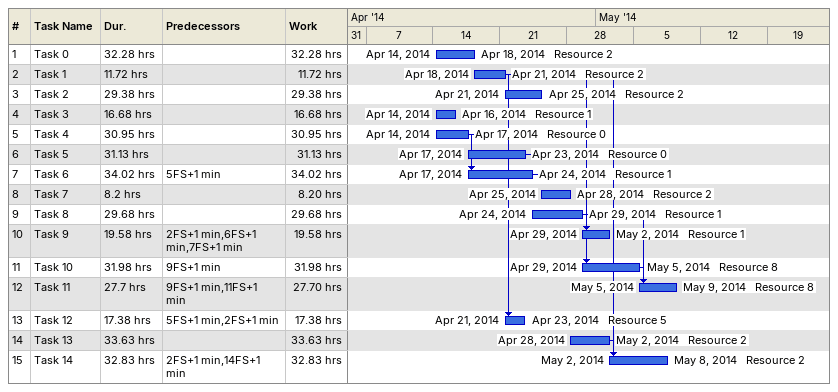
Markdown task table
| ID | Task | Duration | Start | Finish | Predecessors | Resources | Work (h) |
|---|---|---|---|---|---|---|---|
| 1 | Task 0 | 32.28h | 2014-04-14 | 2014-04-18 |  | Resource 2 | 32.28 |
| 2 | Task 1 | 11.72h | 2014-04-18 | 2014-04-21 |  | Resource 2 | 11.72 |
| 3 | Task 2 | 29.38h | 2014-04-21 | 2014-04-25 |  | Resource 2 | 29.38 |
| 4 | Task 3 | 16.68h | 2014-04-14 | 2014-04-16 |  | Resource 1 | 16.68 |
| 5 | Task 4 | 30.95h | 2014-04-14 | 2014-04-17 |  | Resource 0 | 30.95 |
| 6 | Task 5 | 31.13h | 2014-04-17 | 2014-04-23 |  | Resource 0 | 31.13 |
| 7 | Task 6 | 34.02h | 2014-04-17 | 2014-04-24 | 5FS+1min | Resource 1 | 34.02 |
| 8 | Task 7 | 8.2h | 2014-04-25 | 2014-04-28 |  | Resource 2 | 8.20 |
| 9 | Task 8 | 29.68h | 2014-04-24 | 2014-04-29 |  | Resource 1 | 29.68 |
| 10 | Task 9 | 19.58h | 2014-04-29 | 2014-05-02 | 2FS+1min, 6FS+1min, 7FS+1min | Resource 1 | 19.58 |
| 11 | Task 10 | 31.98h | 2014-04-29 | 2014-05-05 | 9FS+1min | Resource 8 | 31.98 |
| 12 | Task 11 | 27.7h | 2014-05-05 | 2014-05-09 | 9FS+1min, 11FS+1min | Resource 8 | 27.70 |
| 13 | Task 12 | 17.38h | 2014-04-21 | 2014-04-23 | 5FS+1min, 2FS+1min | Resource 5 | 17.38 |
| 14 | Task 13 | 33.63h | 2014-04-28 | 2014-05-02 |  | Resource 2 | 33.63 |
| 15 | Task 14 | 32.83h | 2014-05-02 | 2014-05-08 | 2FS+1min, 14FS+1min | Resource 2 | 32.83 |
